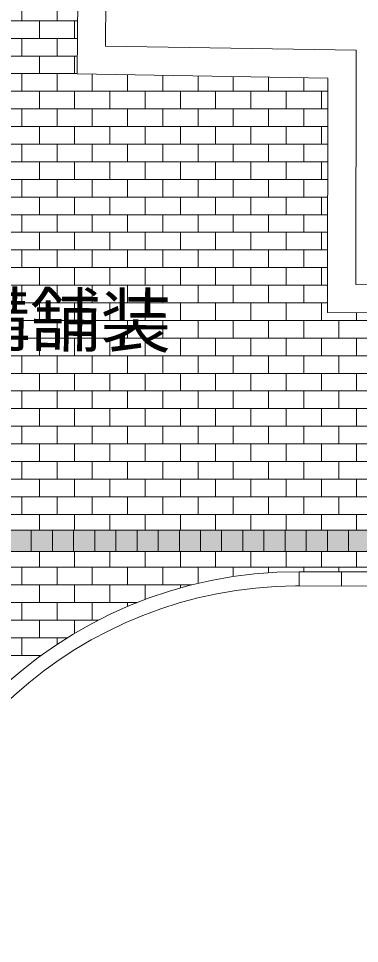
# Model space of a CAD drawing. Units: millimetres, scale not verified. Extents: x -94331 to 144568, y -56598 to 62562.
# Drawn here: x -1132 to 3706, y -29073 to -15957 of the extents above; entities that cross this region are included whole.
import ezdxf
from ezdxf.enums import TextEntityAlignment as Align

# ---------------------------------------------------------------- set-up
doc = ezdxf.new("R2010")
doc.units = ezdxf.units.MM
doc.header["$LTSCALE"] = 400
for name, color, linetype, lineweight in [('0-2_壁', 7, 'Continuous', 9), ('0-4_衛生設備', 7, 'Continuous', 9), ('0-5_雑', 7, 'Continuous', 9)]:
    doc.layers.add(name, color=color, linetype=linetype, lineweight=lineweight)
doc.layers.add('0-7_ハッチ', color=7, linetype='Continuous')
doc.layers.add('0-C_0', color=8, linetype='Continuous')
doc.styles.add('ＭＳ ゴシック', font='')
doc.styles.get('ＭＳ ゴシック').set_extended_font_data('MS Gothic')

msp = doc.modelspace()

# ---------------------------------------------------------------- linework, layer by layer
at = {"layer": '0-2_壁'}
for p, q in [((-241.3, -8994.9), (-299.4, -16742.3)), ((155.7, -9397.9), (103.5, -16349)), ((3657.8, -16408.4), (103.5, -16349)), ((3652.5, -19729.2), (3657.8, -16408.4)), ((3257.2, -16801.7), (-299.4, -16742.3)), ((3251.8, -20125.5), (3257.2, -16801.7)), ((5141, -19743), (3652.5, -19729.2)), ((3251.8, -20125.5), (5537.3, -20146.6)), ((2848.3, -24002.3), (2850.1, -23802.3)), ((2850.1, -23802.3), (16503.8, -23830.4)), ((3448.3, -24007.5), (3450.1, -23807.5)), ((2848.3, -24002.3), (16502.2, -24030.4))]:
    msp.add_line(p, q, dxfattribs=at)
for radius, start, end in [(6200, 89.88207, 179.56035), (6000, 90.36255, 173.82351), (6000, 89.88207, 90.35954)]:
    msp.add_arc((2836, -30002.3), radius, start, end, dxfattribs=at)
at = {"layer": '0-4_衛生設備'}
for p, q in [((-2892.5, -23212.9), (250.1, -23212.9)), ((-949.9, -23512.9), (-949.9, -23212.9)), ((-949.9, -23512.9), (-949.9, -23212.9)), ((-649.9, -23512.9), (-649.9, -23212.9)), ((-649.9, -23512.9), (-649.9, -23212.9)), ((-349.9, -23512.9), (-349.9, -23212.9)), ((-349.9, -23512.9), (-349.9, -23212.9)), ((-49.9, -23512.9), (-49.9, -23212.9)), ((-49.9, -23512.9), (-49.9, -23212.9)), ((250.1, -23212.9), (550.1, -23212.9)), ((250.1, -23512.9), (250.1, -23212.9)), ((250.1, -23512.9), (250.1, -23212.9)), ((550.1, -23512.9), (550.1, -23212.9)), ((550.1, -23212.9), (850.1, -23212.9)), ((550.1, -23512.9), (550.1, -23212.9)), ((850.1, -23512.9), (850.1, -23212.9)), ((850.1, -23212.9), (1150.1, -23212.9)), ((850.1, -23512.9), (850.1, -23212.9)), ((1150.1, -23512.9), (1150.1, -23212.9)), ((1150.1, -23212.9), (1450.1, -23212.9)), ((1150.1, -23512.9), (1150.1, -23212.9)), ((1450.1, -23512.9), (1450.1, -23212.9)), ((1450.1, -23212.9), (1750.1, -23212.9)), ((1450.1, -23512.9), (1450.1, -23212.9)), ((1750.1, -23512.9), (1750.1, -23212.9)), ((1750.1, -23212.9), (2050.1, -23212.9)), ((1750.1, -23512.9), (1750.1, -23212.9)), ((2050.1, -23512.9), (2050.1, -23212.9)), ((2050.1, -23212.9), (2350.1, -23212.9)), ((2050.1, -23512.9), (2050.1, -23212.9)), ((2350.1, -23512.9), (2350.1, -23212.9)), ((2350.1, -23212.9), (2650.1, -23212.9)), ((2350.1, -23512.9), (2350.1, -23212.9)), ((2650.1, -23512.9), (2650.1, -23212.9)), ((2650.1, -23212.9), (2950.1, -23212.9)), ((2650.1, -23512.9), (2650.1, -23212.9)), ((2950.1, -23512.9), (2950.1, -23212.9)), ((2950.1, -23212.9), (3250.1, -23212.9)), ((2950.1, -23512.9), (2950.1, -23212.9)), ((3250.1, -23512.9), (3250.1, -23212.9)), ((3250.1, -23212.9), (3550.1, -23212.9)), ((3250.1, -23512.9), (3250.1, -23212.9)), ((3550.1, -23512.9), (3550.1, -23212.9)), ((3550.1, -23212.9), (3850.1, -23212.9)), ((3550.1, -23512.9), (3550.1, -23212.9)), ((550.1, -23512.9), (-2769.5, -23512.9)), ((850.1, -23512.9), (550.1, -23512.9)), ((1150.1, -23512.9), (850.1, -23512.9)), ((1450.1, -23512.9), (1150.1, -23512.9)), ((1750.1, -23512.9), (1450.1, -23512.9)), ((2050.1, -23512.9), (1750.1, -23512.9)), ((2350.1, -23512.9), (2050.1, -23512.9)), ((2650.1, -23512.9), (2350.1, -23512.9)), ((2950.1, -23512.9), (2650.1, -23512.9)), ((3250.1, -23512.9), (2950.1, -23512.9)), ((3550.1, -23512.9), (3250.1, -23512.9)), ((3850.1, -23512.9), (3550.1, -23512.9))]:
    msp.add_line(p, q, dxfattribs=at)
at = {"layer": '0-5_雑'}
for p, q in [((-1085.1, -15739), (-1085.1, -15989)), ((-585.1, -15739), (-585.1, -15989)), ((-3123.4, -15989), (-293.8, -15989)), ((-835.1, -15989), (-835.1, -16239)), ((-335.1, -15989), (-335.1, -16239)), ((-3226.7, -16239), (-295.7, -16239)), ((-1085.1, -16239), (-1085.1, -16489)), ((-585.1, -16239), (-585.1, -16489)), ((-3335.3, -16489), (-297.5, -16489)), ((-835.1, -16489), (-835.1, -16739)), ((-335.1, -16489), (-335.1, -16739)), ((-3449.4, -16739), (-299.4, -16739)), ((-1085.1, -16739), (-1085.1, -16989)), ((-585.1, -16739), (-585.1, -16989)), ((-85.1, -16745.9), (-85.1, -16989)), ((414.9, -16754.2), (414.9, -16989)), ((914.9, -16762.6), (914.9, -16989)), ((1414.9, -16770.9), (1414.9, -16989)), ((1914.9, -16779.3), (1914.9, -16989)), ((2414.9, -16787.6), (2414.9, -16989)), ((2914.9, -16796), (2914.9, -16989)), ((-3569, -16989), (3256.9, -16989)), ((-835.1, -16989), (-835.1, -17239)), ((-335.1, -16989), (-335.1, -17239)), ((164.9, -16989), (164.9, -17239)), ((664.9, -16989), (664.9, -17239)), ((1164.9, -16989), (1164.9, -17239)), ((1664.9, -16989), (1664.9, -17239)), ((2164.9, -16989), (2164.9, -17239)), ((2664.9, -16989), (2664.9, -17239)), ((3164.9, -16989), (3164.9, -17239)), ((-3694.4, -17239), (3256.5, -17239)), ((-1085.1, -17239), (-1085.1, -17489)), ((-585.1, -17239), (-585.1, -17489)), ((-85.1, -17239), (-85.1, -17489)), ((414.9, -17239), (414.9, -17489)), ((914.9, -17239), (914.9, -17489)), ((1414.9, -17239), (1414.9, -17489)), ((1914.9, -17239), (1914.9, -17489)), ((2414.9, -17239), (2414.9, -17489)), ((2914.9, -17239), (2914.9, -17489)), ((-3825.7, -17489), (3256.1, -17489)), ((-835.1, -17489), (-835.1, -17739)), ((-335.1, -17489), (-335.1, -17739)), ((164.9, -17489), (164.9, -17739)), ((664.9, -17489), (664.9, -17739)), ((1164.9, -17489), (1164.9, -17739)), ((1664.9, -17489), (1664.9, -17739)), ((2164.9, -17489), (2164.9, -17739)), ((2664.9, -17489), (2664.9, -17739)), ((3164.9, -17489), (3164.9, -17739)), ((-3963, -17739), (3255.7, -17739)), ((-1085.1, -17739), (-1085.1, -17989)), ((-585.1, -17739), (-585.1, -17989)), ((-85.1, -17739), (-85.1, -17989)), ((414.9, -17739), (414.9, -17989)), ((914.9, -17739), (914.9, -17989)), ((1414.9, -17739), (1414.9, -17989)), ((1914.9, -17739), (1914.9, -17989)), ((2414.9, -17739), (2414.9, -17989)), ((2914.9, -17739), (2914.9, -17989)), ((-4106.7, -17989), (3255.3, -17989)), ((-835.1, -17989), (-835.1, -18239)), ((-335.1, -17989), (-335.1, -18239)), ((164.9, -17989), (164.9, -18239)), ((664.9, -17989), (664.9, -18239)), ((1164.9, -17989), (1164.9, -18239)), ((1664.9, -17989), (1664.9, -18239)), ((2164.9, -17989), (2164.9, -18239)), ((2664.9, -17989), (2664.9, -18239)), ((3164.9, -17989), (3164.9, -18239)), ((-4256.8, -18239), (3254.9, -18239)), ((-1085.1, -18239), (-1085.1, -18489)), ((-585.1, -18239), (-585.1, -18489)), ((-85.1, -18239), (-85.1, -18489)), ((414.9, -18239), (414.9, -18489)), ((914.9, -18239), (914.9, -18489)), ((1414.9, -18239), (1414.9, -18489)), ((1914.9, -18239), (1914.9, -18489)), ((2414.9, -18239), (2414.9, -18489)), ((2914.9, -18239), (2914.9, -18489)), ((-4413.6, -18489), (3254.5, -18489)), ((-835.1, -18489), (-835.1, -18739)), ((-335.1, -18489), (-335.1, -18739)), ((164.9, -18489), (164.9, -18739)), ((664.9, -18489), (664.9, -18739)), ((1164.9, -18489), (1164.9, -18739)), ((1664.9, -18489), (1664.9, -18739)), ((2164.9, -18489), (2164.9, -18739)), ((2664.9, -18489), (2664.9, -18739)), ((3164.9, -18489), (3164.9, -18739)), ((-4577.5, -18739), (3254.1, -18739)), ((-1085.1, -18739), (-1085.1, -18989)), ((-585.1, -18739), (-585.1, -18989)), ((-85.1, -18739), (-85.1, -18989)), ((414.9, -18739), (414.9, -18989)), ((914.9, -18739), (914.9, -18989)), ((1414.9, -18739), (1414.9, -18989)), ((1914.9, -18739), (1914.9, -18989)), ((2414.9, -18739), (2414.9, -18989)), ((2914.9, -18739), (2914.9, -18989)), ((-4748.5, -18989), (3253.7, -18989)), ((-835.1, -18989), (-835.1, -19239)), ((-335.1, -18989), (-335.1, -19239)), ((164.9, -18989), (164.9, -19239)), ((664.9, -18989), (664.9, -19239)), ((1164.9, -18989), (1164.9, -19239)), ((1664.9, -18989), (1664.9, -19239)), ((2164.9, -18989), (2164.9, -19239)), ((2664.9, -18989), (2664.9, -19239)), ((3164.9, -18989), (3164.9, -19239)), ((-4927.1, -19239), (3253.3, -19239)), ((-1085.1, -19239), (-1085.1, -19489)), ((-585.1, -19239), (-585.1, -19489)), ((-85.1, -19239), (-85.1, -19489)), ((414.9, -19239), (414.9, -19489)), ((914.9, -19239), (914.9, -19489)), ((1414.9, -19239), (1414.9, -19489)), ((1914.9, -19239), (1914.9, -19489)), ((2414.9, -19239), (2414.9, -19489)), ((2914.9, -19239), (2914.9, -19489)), ((-5113.6, -19489), (3252.9, -19489)), ((-835.1, -19489), (-835.1, -19739)), ((-335.1, -19489), (-335.1, -19739)), ((164.9, -19489), (164.9, -19739)), ((664.9, -19489), (664.9, -19739)), ((1164.9, -19489), (1164.9, -19739)), ((1664.9, -19489), (1664.9, -19739)), ((2164.9, -19489), (2164.9, -19739)), ((2664.9, -19489), (2664.9, -19739)), ((3164.9, -19489), (3164.9, -19739)), ((-5308.4, -19739), (3252.5, -19739)), ((-1085.1, -19739), (-1085.1, -19989)), ((-585.1, -19739), (-585.1, -19989)), ((-85.1, -19739), (-85.1, -19989)), ((414.9, -19739), (414.9, -19989)), ((914.9, -19739), (914.9, -19989)), ((1414.9, -19739), (1414.9, -19989)), ((1914.9, -19739), (1914.9, -19989)), ((2414.9, -19739), (2414.9, -19989)), ((2914.9, -19739), (2914.9, -19989)), ((-5511.8, -19989), (3252.1, -19989)), ((-835.1, -19989), (-835.1, -20239)), ((-335.1, -19989), (-335.1, -20239)), ((164.9, -19989), (164.9, -20239)), ((664.9, -19989), (664.9, -20239)), ((1164.9, -19989), (1164.9, -20239)), ((1664.9, -19989), (1664.9, -20239)), ((2164.9, -19989), (2164.9, -20239)), ((2664.9, -19989), (2664.9, -20239)), ((3164.9, -19989), (3164.9, -20239)), ((3664.9, -20129.3), (3664.9, -20239)), ((-5724.4, -20239), (7150.1, -20239)), ((-1085.1, -20239), (-1085.1, -20489)), ((-585.1, -20239), (-585.1, -20489)), ((-85.1, -20239), (-85.1, -20489)), ((414.9, -20239), (414.9, -20489)), ((914.9, -20239), (914.9, -20489)), ((1414.9, -20239), (1414.9, -20489)), ((1914.9, -20239), (1914.9, -20489)), ((2414.9, -20239), (2414.9, -20489)), ((2914.9, -20239), (2914.9, -20489)), ((3414.9, -20239), (3414.9, -20489)), ((-5946.6, -20489), (7150.1, -20489)), ((-835.1, -20489), (-835.1, -20739)), ((-335.1, -20489), (-335.1, -20739)), ((164.9, -20489), (164.9, -20739)), ((664.9, -20489), (664.9, -20739)), ((1164.9, -20489), (1164.9, -20739)), ((1664.9, -20489), (1664.9, -20739)), ((2164.9, -20489), (2164.9, -20739)), ((2664.9, -20489), (2664.9, -20739)), ((3164.9, -20489), (3164.9, -20739)), ((3664.9, -20489), (3664.9, -20739)), ((-6179.2, -20739), (7150.1, -20739)), ((-1085.1, -20739), (-1085.1, -20989)), ((-585.1, -20739), (-585.1, -20989)), ((-85.1, -20739), (-85.1, -20989)), ((414.9, -20739), (414.9, -20989)), ((914.9, -20739), (914.9, -20989)), ((1414.9, -20739), (1414.9, -20989)), ((1914.9, -20739), (1914.9, -20989)), ((2414.9, -20739), (2414.9, -20989)), ((2914.9, -20739), (2914.9, -20989)), ((3414.9, -20739), (3414.9, -20989)), ((-6422.6, -20989), (7150.1, -20989)), ((-835.1, -20989), (-835.1, -21239)), ((-335.1, -20989), (-335.1, -21239)), ((164.9, -20989), (164.9, -21239)), ((664.9, -20989), (664.9, -21239)), ((1164.9, -20989), (1164.9, -21239)), ((1664.9, -20989), (1664.9, -21239)), ((2164.9, -20989), (2164.9, -21239)), ((2664.9, -20989), (2664.9, -21239)), ((3164.9, -20989), (3164.9, -21239)), ((3664.9, -20989), (3664.9, -21239)), ((-6677.8, -21239), (7150.1, -21239)), ((-1085.1, -21239), (-1085.1, -21489)), ((-585.1, -21239), (-585.1, -21489)), ((-85.1, -21239), (-85.1, -21489)), ((414.9, -21239), (414.9, -21489)), ((914.9, -21239), (914.9, -21489)), ((1414.9, -21239), (1414.9, -21489)), ((1914.9, -21239), (1914.9, -21489)), ((2414.9, -21239), (2414.9, -21489)), ((2914.9, -21239), (2914.9, -21489)), ((3414.9, -21239), (3414.9, -21489)), ((-6945.6, -21489), (7150.1, -21489)), ((-835.1, -21489), (-835.1, -21739)), ((-335.1, -21489), (-335.1, -21739)), ((164.9, -21489), (164.9, -21739)), ((664.9, -21489), (664.9, -21739)), ((1164.9, -21489), (1164.9, -21739)), ((1664.9, -21489), (1664.9, -21739)), ((2164.9, -21489), (2164.9, -21739)), ((2664.9, -21489), (2664.9, -21739)), ((3164.9, -21489), (3164.9, -21739)), ((3664.9, -21489), (3664.9, -21739)), ((-7226.9, -21739), (7150.1, -21739)), ((-1085.1, -21739), (-1085.1, -21989)), ((-585.1, -21739), (-585.1, -21989)), ((-85.1, -21739), (-85.1, -21989)), ((414.9, -21739), (414.9, -21989)), ((914.9, -21739), (914.9, -21989)), ((1414.9, -21739), (1414.9, -21989)), ((1914.9, -21739), (1914.9, -21989)), ((2414.9, -21739), (2414.9, -21989)), ((2914.9, -21739), (2914.9, -21989)), ((3414.9, -21739), (3414.9, -21989)), ((-7523.1, -21989), (7150.1, -21989)), ((-835.1, -21989), (-835.1, -22239)), ((-335.1, -21989), (-335.1, -22239)), ((164.9, -21989), (164.9, -22239)), ((664.9, -21989), (664.9, -22239)), ((1164.9, -21989), (1164.9, -22239)), ((1664.9, -21989), (1664.9, -22239)), ((2164.9, -21989), (2164.9, -22239)), ((2664.9, -21989), (2664.9, -22239)), ((3164.9, -21989), (3164.9, -22239)), ((3664.9, -21989), (3664.9, -22239)), ((-7835.6, -22239), (7150.1, -22239)), ((-1085.1, -22239), (-1085.1, -22489)), ((-585.1, -22239), (-585.1, -22489)), ((-85.1, -22239), (-85.1, -22489)), ((414.9, -22239), (414.9, -22489)), ((914.9, -22239), (914.9, -22489)), ((1414.9, -22239), (1414.9, -22489)), ((1914.9, -22239), (1914.9, -22489)), ((2414.9, -22239), (2414.9, -22489)), ((2914.9, -22239), (2914.9, -22489)), ((3414.9, -22239), (3414.9, -22489)), ((-8166, -22489), (7150.1, -22489)), ((-835.1, -22489), (-835.1, -22739)), ((-335.1, -22489), (-335.1, -22739)), ((164.9, -22489), (164.9, -22739)), ((664.9, -22489), (664.9, -22739)), ((1164.9, -22489), (1164.9, -22739)), ((1664.9, -22489), (1664.9, -22739)), ((2164.9, -22489), (2164.9, -22739)), ((2664.9, -22489), (2664.9, -22739)), ((3164.9, -22489), (3164.9, -22739)), ((3664.9, -22489), (3664.9, -22739)), ((-8516.4, -22739), (7150.1, -22739)), ((-1085.1, -22739), (-1085.1, -22989)), ((-585.1, -22739), (-585.1, -22989)), ((-85.1, -22739), (-85.1, -22989)), ((414.9, -22739), (414.9, -22989)), ((914.9, -22739), (914.9, -22989)), ((1414.9, -22739), (1414.9, -22989)), ((1914.9, -22739), (1914.9, -22989)), ((2414.9, -22739), (2414.9, -22989)), ((2914.9, -22739), (2914.9, -22989)), ((3414.9, -22739), (3414.9, -22989)), ((-8889.4, -22989), (6873.8, -22989)), ((-835.1, -22989), (-835.1, -23212.9)), ((-335.1, -22989), (-335.1, -23212.9)), ((164.9, -22989), (164.9, -23212.9)), ((664.9, -22989), (664.9, -23212.9)), ((1164.9, -22989), (1164.9, -23212.9)), ((1664.9, -22989), (1664.9, -23212.9)), ((2164.9, -22989), (2164.9, -23212.9)), ((2664.9, -22989), (2664.9, -23212.9)), ((3164.9, -22989), (3164.9, -23212.9)), ((3664.9, -22989), (3664.9, -23212.9)), ((-835.1, -23512.9), (-835.1, -23739)), ((-335.1, -23512.9), (-335.1, -23739)), ((164.9, -23512.9), (164.9, -23739)), ((664.9, -23512.9), (664.9, -23739)), ((1164.9, -23512.9), (1164.9, -23739)), ((1664.9, -23512.9), (1664.9, -23739)), ((2164.9, -23512.9), (2164.9, -23739)), ((2664.9, -23512.9), (2664.9, -23739)), ((3164.9, -23512.9), (3164.9, -23739)), ((3664.9, -23512.9), (3664.9, -23739)), ((-2957.3, -23739), (16384.5, -23739)), ((-1085.1, -23739), (-1085.1, -23989)), ((-585.1, -23739), (-585.1, -23989)), ((-85.1, -23739), (-85.1, -23989)), ((414.9, -23739), (414.9, -23989)), ((914.9, -23739), (914.9, -23989)), ((1414.9, -23739), (1414.9, -23967.3)), ((1914.9, -23739), (1914.9, -23871.1)), ((2414.9, -23739), (2414.9, -23816.6)), ((2914.9, -23739), (2914.9, -23802.4)), ((3414.9, -23739), (3414.9, -23803.4)), ((-3962.1, -23989), (1325.8, -23989)), ((-835.1, -23989), (-835.1, -24239)), ((-335.1, -23989), (-335.1, -24239)), ((164.9, -23989), (164.9, -24239)), ((664.9, -23989), (664.9, -24194.8)), ((1164.9, -23989), (1164.9, -24031.7)), ((-4571.6, -24239), (550.2, -24239)), ((-1085.1, -24239), (-1085.1, -24489)), ((-585.1, -24239), (-585.1, -24489)), ((-85.1, -24239), (-85.1, -24489)), ((414.9, -24239), (414.9, -24294.5)), ((-5181.1, -24489), (-0.2, -24489)), ((-835.1, -24489), (-835.1, -24739)), ((-335.1, -24489), (-335.1, -24674.6)), ((-5790.6, -24739), (-440.9, -24739)), ((-1085.1, -24739), (-1085.1, -24989)), ((-585.1, -24739), (-585.1, -24831.5)), ((-6400.1, -24989), (-811.9, -24989))]:
    msp.add_line(p, q, dxfattribs=at)
at = {"layer": '0-C_0'}
msp.add_solid([(6850.1, -23212.9), (6850.1, -23512.9), (-2892.5, -23212.9), (-2769.5, -23512.9)], dxfattribs=at)

# ---------------------------------------------------------------- texts
at = {"layer": '0-7_ハッチ', "style": 'ＭＳ ゴシック'}
msp.add_text('外構舗装', height=733.1, rotation=359.57, dxfattribs=at).set_placement((-2970.8, -20803.1), align=Align.BOTTOM_LEFT)

doc.saveas('drawing.dxf')
